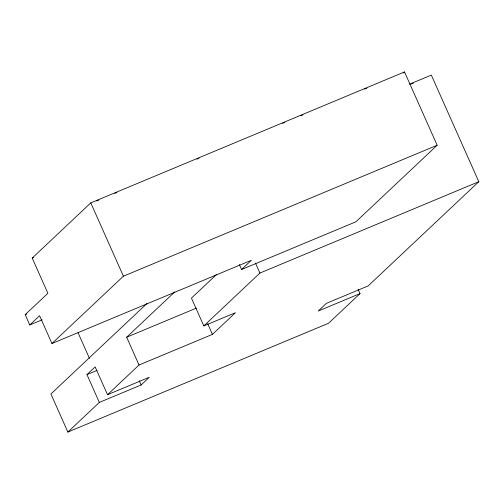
<?xml version="1.0" encoding="UTF-8"?>
<svg xmlns="http://www.w3.org/2000/svg" width="504" height="504" viewBox="0 0 504 504"><rect width="100%" height="100%" fill="white"/><g stroke="black" fill="none" stroke-linecap="round" stroke-linejoin="round"><path stroke-width="0.76" d="M42.103 319.807L29.774 324.954L25.2 314.672L47.893 293.297L32.212 258.073L90.777 202.898L404.523 71.94L437.157 145.24L355.9 221.798L241.555 269.52L239.331 264.531M29.774 324.954L39.57 315.724L51.944 343.526L251.345 260.297L241.555 269.52M51.944 343.526L123.411 276.198L437.157 145.24M146.891 303.559L50.917 393.983L67.87 432.06L328.551 323.253L360.02 293.605L358.111 289.327M403.383 73.011L404.523 71.94M99.338 402.413L86.959 374.611L95.136 366.906L107.516 394.708L149.31 377.263L141.133 384.968L99.338 402.413L67.87 432.06M107.516 394.708L139.028 365.016L126.655 337.214L174.793 291.866M216.626 274.384L191.438 298.116L203.818 325.912L235.437 312.713L212.442 334.373L139.028 365.016M203.818 325.912L259.913 273.061L478.8 181.698L431.329 75.083L409.563 84.168M478.8 181.698L368.197 285.9L326.397 303.345L318.219 311.05L360.02 293.605M96.623 200.989L98.803 200.082M114.786 193.41L116.96 192.496M196.875 159.144L199.055 158.231M282.599 123.36L284.779 122.453M300.762 115.781L302.942 114.874M364.688 89.095L366.868 88.187M411.125 84.048L413.305 83.141M32.212 258.073L33.661 257.468M25.2 314.672L26.655 314.068M126.655 337.214L196.472 308.076M86.959 374.611L97.045 370.402M255.471 263.082L259.913 273.061M207.686 323.681L212.442 334.373M90.777 202.898L123.411 276.198M139.23 380.69L141.133 384.968M78.038 332.709L89.485 358.407"/></g></svg>
